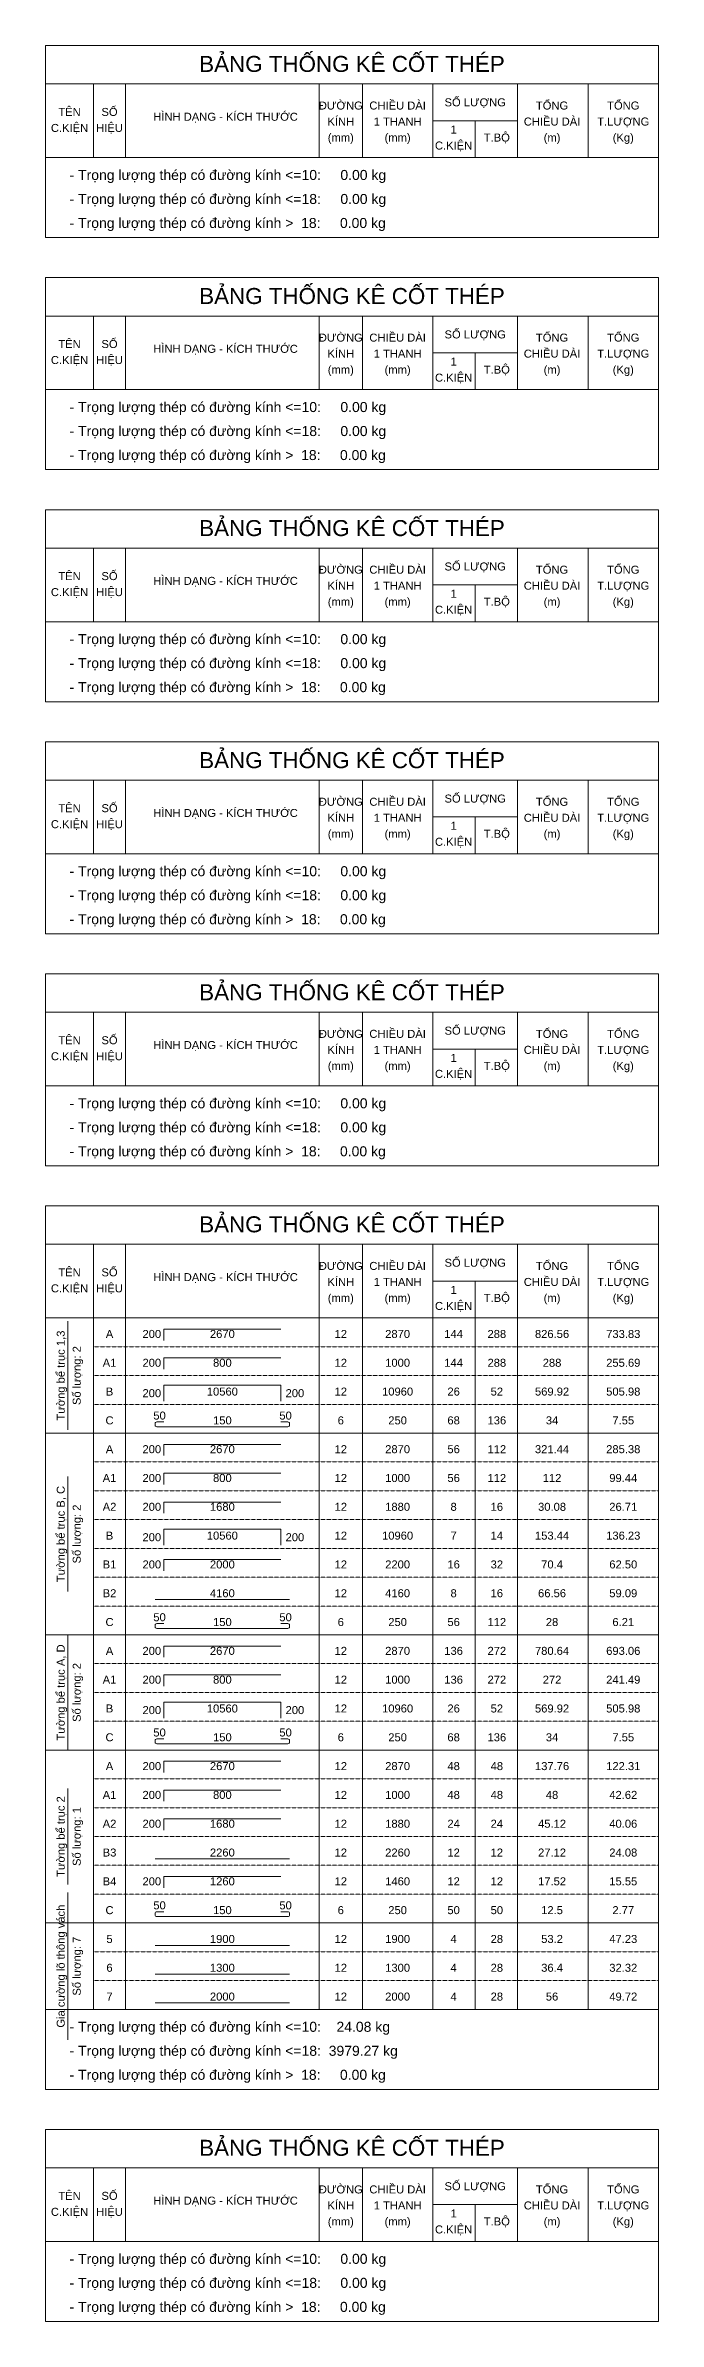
# Model space of a CAD drawing. Header units: inches. Extents: x 0 to 9575, y -312725 to -243725.
# Drawn here: x 0 to 9575, y -312725 to -277175 of the extents above; entities that cross this region are included whole.
import ezdxf
from ezdxf.enums import TextEntityAlignment as Align

# ---------------------------------------------------------------- set-up
doc = ezdxf.new("R2010")
doc.units = ezdxf.units.IN
doc.header["$MEASUREMENT"] = 0
doc.linetypes.add('HIDDENX2', pattern=[0.75, 0.5, -0.25])
for name, color, linetype, lineweight in [('Bao', 2, 'Continuous', 0), ('NetMo', 9, 'HIDDENX2', 0), ('Steel', 4, 'Continuous', 0), ('Text', 2, 'Continuous', 0), ('TextThep', 7, 'Continuous', 0)]:
    doc.layers.add(name, color=color, linetype=linetype, lineweight=lineweight)
doc.styles.add('Hoa', font='micross.ttf')
doc.styles.add('Thuong', font='micross.ttf')

msp = doc.modelspace()

# ---------------------------------------------------------------- linework, layer by layer
at = {"layer": 'Bao'}
for p, q in [((0, -277175), (9575, -277175)), ((0, -277175), (0, -280175)), ((9575, -277175), (9575, -280175)), ((0, -277775), (9575, -277775)), ((750, -277775), (750, -278925)), ((1250, -277775), (1250, -278925)), ((4275, -277775), (4275, -278925)), ((4950, -277775), (4950, -278925)), ((6050, -277775), (6050, -278925)), ((7375, -277775), (7375, -278925)), ((8475, -277775), (8475, -278925)), ((6050, -278350), (7375, -278350)), ((6712.5, -278350), (6712.5, -278925)), ((0, -278925), (9575, -278925)), ((0, -280800), (9575, -280800)), ((0, -280800), (0, -283800)), ((9575, -280800), (9575, -283800)), ((0, -281400), (9575, -281400)), ((750, -281400), (750, -282550)), ((1250, -281400), (1250, -282550)), ((4275, -281400), (4275, -282550)), ((4950, -281400), (4950, -282550)), ((6050, -281400), (6050, -282550)), ((7375, -281400), (7375, -282550)), ((8475, -281400), (8475, -282550)), ((6050, -281975), (7375, -281975)), ((6712.5, -281975), (6712.5, -282550)), ((0, -282550), (9575, -282550)), ((0, -284425), (9575, -284425)), ((0, -284425), (0, -287425)), ((9575, -284425), (9575, -287425)), ((0, -285025), (9575, -285025)), ((750, -285025), (750, -286175)), ((1250, -285025), (1250, -286175)), ((4275, -285025), (4275, -286175)), ((4950, -285025), (4950, -286175)), ((6050, -285025), (6050, -286175)), ((7375, -285025), (7375, -286175)), ((8475, -285025), (8475, -286175)), ((6050, -285600), (7375, -285600)), ((6712.5, -285600), (6712.5, -286175)), ((0, -286175), (9575, -286175)), ((0, -288050), (9575, -288050)), ((0, -288050), (0, -291050)), ((9575, -288050), (9575, -291050)), ((0, -288650), (9575, -288650)), ((750, -288650), (750, -289800)), ((1250, -288650), (1250, -289800)), ((4275, -288650), (4275, -289800)), ((4950, -288650), (4950, -289800)), ((6050, -288650), (6050, -289800)), ((7375, -288650), (7375, -289800)), ((8475, -288650), (8475, -289800)), ((6050, -289225), (7375, -289225)), ((6712.5, -289225), (6712.5, -289800)), ((0, -289800), (9575, -289800)), ((0, -291675), (9575, -291675)), ((0, -291675), (0, -294675)), ((9575, -291675), (9575, -294675)), ((0, -292275), (9575, -292275)), ((750, -292275), (750, -293425)), ((1250, -292275), (1250, -293425)), ((4275, -292275), (4275, -293425)), ((4950, -292275), (4950, -293425)), ((6050, -292275), (6050, -293425)), ((7375, -292275), (7375, -293425)), ((8475, -292275), (8475, -293425)), ((6050, -292850), (7375, -292850)), ((6712.5, -292850), (6712.5, -293425)), ((0, -293425), (9575, -293425)), ((0, -295300), (9575, -295300)), ((0, -295300), (0, -309100)), ((9575, -295300), (9575, -309100)), ((0, -295900), (9575, -295900)), ((750, -295900), (750, -307850)), ((1250, -295900), (1250, -307850)), ((4275, -295900), (4275, -307850)), ((4950, -295900), (4950, -307850)), ((6050, -295900), (6050, -307850)), ((7375, -295900), (7375, -307850)), ((8475, -295900), (8475, -307850)), ((6050, -296475), (7375, -296475)), ((6712.5, -296475), (6712.5, -307850)), ((0, -297050), (9575, -297050)), ((0, -309725), (9575, -309725)), ((0, -309725), (0, -312725)), ((9575, -309725), (9575, -312725)), ((0, -310325), (9575, -310325)), ((750, -310325), (750, -311475)), ((1250, -310325), (1250, -311475)), ((4275, -310325), (4275, -311475)), ((4950, -310325), (4950, -311475)), ((6050, -310325), (6050, -311475)), ((7375, -310325), (7375, -311475)), ((8475, -310325), (8475, -311475)), ((6050, -310900), (7375, -310900)), ((6712.5, -310900), (6712.5, -311475)), ((0, -311475), (9575, -311475))]:
    msp.add_line(p, q, dxfattribs=at)
at = {"layer": 'NetMo'}
for p, q in [((750, -297500), (9575, -297500)), ((750, -297950), (9575, -297950)), ((750, -298400), (9575, -298400)), ((750, -298850), (9575, -298850)), ((750, -299300), (9575, -299300)), ((750, -299750), (9575, -299750)), ((750, -300200), (9575, -300200)), ((750, -300650), (9575, -300650)), ((750, -301100), (9575, -301100)), ((750, -301550), (9575, -301550)), ((750, -302000), (9575, -302000)), ((750, -302450), (9575, -302450)), ((750, -302900), (9575, -302900)), ((750, -303350), (9575, -303350)), ((750, -303800), (9575, -303800)), ((750, -304250), (9575, -304250)), ((750, -304700), (9575, -304700)), ((750, -305150), (9575, -305150)), ((750, -305600), (9575, -305600)), ((750, -306050), (9575, -306050)), ((750, -306500), (9575, -306500)), ((750, -306950), (9575, -306950)), ((750, -307400), (9575, -307400)), ((750, -307850), (9575, -307850))]:
    msp.add_line(p, q, dxfattribs=at)
at = {"layer": 'Steel'}
for points in [[(1850, -297400), (1850, -297225), (3675, -297225)], [(1850, -297850), (1850, -297675), (3675, -297675)], [(1850, -298350), (1850, -298100), (3675, -298100), (3675, -298350)], [(1850, -299200), (1850, -299025), (3675, -299025)], [(1850, -299650), (1850, -299475), (3675, -299475)], [(1850, -300100), (1850, -299925), (3675, -299925)], [(1850, -300600), (1850, -300350), (3675, -300350), (3675, -300600)], [(1850, -301000), (1850, -300825), (3675, -300825)], [(1712.5, -301450), (3812.5, -301450)], [(1850, -302350), (1850, -302175), (3675, -302175)], [(1850, -302800), (1850, -302625), (3675, -302625)], [(1850, -303300), (1850, -303050), (3675, -303050), (3675, -303300)], [(1850, -304150), (1850, -303975), (3675, -303975)], [(1850, -304600), (1850, -304425), (3675, -304425)], [(1850, -305050), (1850, -304875), (3675, -304875)], [(1712.5, -305500), (3812.5, -305500)], [(1850, -305950), (1850, -305775), (3675, -305775)], [(1712.5, -306850), (3812.5, -306850)], [(1712.5, -307300), (3812.5, -307300)], [(1712.5, -307750), (3812.5, -307750)]]:
    msp.add_lwpolyline(points, dxfattribs=at)
for points in [[(1850, -298675), (1737.5, -298675, 0.4142136), (1712.5, -298700), (1712.5, -298725, 0.4142136), (1737.5, -298750), (3787.5, -298750, 0.4142136), (3812.5, -298725), (3812.5, -298700, 0.4142136), (3787.5, -298675), (3675, -298675)], [(1850, -301825), (1737.5, -301825, 0.4142136), (1712.5, -301850), (1712.5, -301875, 0.4142136), (1737.5, -301900), (3787.5, -301900, 0.4142136), (3812.5, -301875), (3812.5, -301850, 0.4142136), (3787.5, -301825), (3675, -301825)], [(1850, -303625), (1737.5, -303625, 0.4142136), (1712.5, -303650), (1712.5, -303675, 0.4142136), (1737.5, -303700), (3787.5, -303700, 0.4142136), (3812.5, -303675), (3812.5, -303650, 0.4142136), (3787.5, -303625), (3675, -303625)], [(1850, -306325), (1737.5, -306325, 0.4142136), (1712.5, -306350), (1712.5, -306375, 0.4142136), (1737.5, -306400), (3787.5, -306400, 0.4142136), (3812.5, -306375), (3812.5, -306350, 0.4142136), (3787.5, -306325), (3675, -306325)]]:
    msp.add_lwpolyline(points, format="xyb", dxfattribs=at)
at = {"layer": 'Text'}
for p, q in [((0, -278925), (9575, -278925)), ((0, -280175), (9575, -280175)), ((0, -282550), (9575, -282550)), ((0, -283800), (9575, -283800)), ((0, -286175), (9575, -286175)), ((0, -287425), (9575, -287425)), ((0, -289800), (9575, -289800)), ((0, -291050), (9575, -291050)), ((0, -293425), (9575, -293425)), ((0, -294675), (9575, -294675)), ((350, -298800), (350, -297100)), ((0, -298850), (9575, -298850)), ((350, -301325), (350, -299525)), ((0, -302000), (9575, -302000)), ((350, -303800), (350, -302000)), ((0, -303800), (9575, -303800)), ((350, -305900), (350, -304400)), ((350, -308325), (350, -306025)), ((0, -306500), (9575, -306500)), ((0, -307850), (9575, -307850)), ((0, -307850), (9575, -307850)), ((0, -309100), (9575, -309100)), ((0, -311475), (9575, -311475)), ((0, -312725), (9575, -312725))]:
    msp.add_line(p, q, dxfattribs=at)

# ---------------------------------------------------------------- texts
at = {"layer": 'Text', "color": 4, "style": 'Hoa'}
for p in [(4787.5, -277587.5), (4787.5, -281212.5), (4787.5, -284837.5), (4787.5, -288462.5), (4787.5, -292087.5), (4787.5, -295712.5), (4787.5, -310137.5)]:
    msp.add_text('BẢNG THỐNG KÊ CỐT THÉP', height=250, dxfattribs=at).set_placement(p, align=Align.CENTER)
at = {"layer": 'Text'}
for s, style, p in [('SỐ LƯỢNG', 'Hoa', (6712.5, -278125)), ('TÊN', 'Hoa', (375, -278275)), ('SỐ', 'Hoa', (1000, -278275)), ('HÌNH DẠNG - KÍCH THƯỚC', 'Hoa', (2812.5, -278350)), ('ĐƯỜNG', 'Hoa', (4612.5, -278175)), ('KÍNH', 'Hoa', (4612.5, -278425)), ('CHIỀU DÀI', 'Hoa', (5500, -278175)), ('1 THANH', 'Hoa', (5500, -278425)), ('CHIỀU DÀI', 'Hoa', (7912.5, -278425)), ('TỔNG', 'Hoa', (7912.5, -278175)), ('T.LƯỢNG', 'Hoa', (9025, -278425)), ('TỔNG', 'Hoa', (9025, -278175)), ('C.KIỆN', 'Hoa', (375, -278525)), ('HIỆU', 'Hoa', (1000, -278525)), ('(mm)', 'Thuong', (4612.5, -278675)), ('(mm)', 'Thuong', (5500, -278675)), ('C.KIỆN', 'Hoa', (6375, -278800)), ('1', 'Hoa', (6375, -278550)), ('T.BỘ', 'Hoa', (7050, -278675)), ('(m)', 'Thuong', (7912.5, -278675)), ('(Kg)', 'Thuong', (9025, -278675)), ('TÊN', 'Hoa', (375, -281900)), ('SỐ', 'Hoa', (1000, -281900)), ('HÌNH DẠNG - KÍCH THƯỚC', 'Hoa', (2812.5, -281975)), ('ĐƯỜNG', 'Hoa', (4612.5, -281800)), ('KÍNH', 'Hoa', (4612.5, -282050)), ('CHIỀU DÀI', 'Hoa', (5500, -281800)), ('SỐ LƯỢNG', 'Hoa', (6712.5, -281750)), ('CHIỀU DÀI', 'Hoa', (7912.5, -282050)), ('TỔNG', 'Hoa', (7912.5, -281800)), ('TỔNG', 'Hoa', (9025, -281800)), ('C.KIỆN', 'Hoa', (375, -282150)), ('HIỆU', 'Hoa', (1000, -282150)), ('(mm)', 'Thuong', (4612.5, -282300)), ('1 THANH', 'Hoa', (5500, -282050)), ('(mm)', 'Thuong', (5500, -282300)), ('C.KIỆN', 'Hoa', (6375, -282425)), ('1', 'Hoa', (6375, -282175)), ('T.BỘ', 'Hoa', (7050, -282300)), ('(m)', 'Thuong', (7912.5, -282300)), ('T.LƯỢNG', 'Hoa', (9025, -282050)), ('(Kg)', 'Thuong', (9025, -282300)), ('TÊN', 'Hoa', (375, -285525)), ('SỐ', 'Hoa', (1000, -285525)), ('HÌNH DẠNG - KÍCH THƯỚC', 'Hoa', (2812.5, -285600)), ('ĐƯỜNG', 'Hoa', (4612.5, -285425)), ('CHIỀU DÀI', 'Hoa', (5500, -285425)), ('SỐ LƯỢNG', 'Hoa', (6712.5, -285375)), ('TỔNG', 'Hoa', (7912.5, -285425)), ('TỔNG', 'Hoa', (9025, -285425)), ('C.KIỆN', 'Hoa', (375, -285775)), ('HIỆU', 'Hoa', (1000, -285775)), ('KÍNH', 'Hoa', (4612.5, -285675)), ('(mm)', 'Thuong', (4612.5, -285925)), ('1 THANH', 'Hoa', (5500, -285675)), ('(mm)', 'Thuong', (5500, -285925)), ('1', 'Hoa', (6375, -285800)), ('T.BỘ', 'Hoa', (7050, -285925)), ('CHIỀU DÀI', 'Hoa', (7912.5, -285675)), ('(m)', 'Thuong', (7912.5, -285925)), ('T.LƯỢNG', 'Hoa', (9025, -285675)), ('(Kg)', 'Thuong', (9025, -285925)), ('C.KIỆN', 'Hoa', (6375, -286050)), ('TÊN', 'Hoa', (375, -289150)), ('SỐ', 'Hoa', (1000, -289150)), ('ĐƯỜNG', 'Hoa', (4612.5, -289050)), ('CHIỀU DÀI', 'Hoa', (5500, -289050)), ('SỐ LƯỢNG', 'Hoa', (6712.5, -289000)), ('TỔNG', 'Hoa', (7912.5, -289050)), ('TỔNG', 'Hoa', (9025, -289050)), ('C.KIỆN', 'Hoa', (375, -289400)), ('HIỆU', 'Hoa', (1000, -289400)), ('HÌNH DẠNG - KÍCH THƯỚC', 'Hoa', (2812.5, -289225)), ('KÍNH', 'Hoa', (4612.5, -289300)), ('1 THANH', 'Hoa', (5500, -289300)), ('1', 'Hoa', (6375, -289425)), ('CHIỀU DÀI', 'Hoa', (7912.5, -289300)), ('T.LƯỢNG', 'Hoa', (9025, -289300)), ('(mm)', 'Thuong', (4612.5, -289550)), ('(mm)', 'Thuong', (5500, -289550)), ('C.KIỆN', 'Hoa', (6375, -289675)), ('T.BỘ', 'Hoa', (7050, -289550)), ('(m)', 'Thuong', (7912.5, -289550)), ('(Kg)', 'Thuong', (9025, -289550)), ('ĐƯỜNG', 'Hoa', (4612.5, -292675)), ('CHIỀU DÀI', 'Hoa', (5500, -292675)), ('SỐ LƯỢNG', 'Hoa', (6712.5, -292625)), ('TỔNG', 'Hoa', (7912.5, -292675)), ('TỔNG', 'Hoa', (9025, -292675)), ('C.KIỆN', 'Hoa', (375, -293025)), ('TÊN', 'Hoa', (375, -292775)), ('HIỆU', 'Hoa', (1000, -293025)), ('SỐ', 'Hoa', (1000, -292775)), ('HÌNH DẠNG - KÍCH THƯỚC', 'Hoa', (2812.5, -292850)), ('KÍNH', 'Hoa', (4612.5, -292925)), ('1 THANH', 'Hoa', (5500, -292925)), ('1', 'Hoa', (6375, -293050)), ('CHIỀU DÀI', 'Hoa', (7912.5, -292925)), ('T.LƯỢNG', 'Hoa', (9025, -292925)), ('(mm)', 'Thuong', (4612.5, -293175)), ('(mm)', 'Thuong', (5500, -293175)), ('C.KIỆN', 'Hoa', (6375, -293300)), ('T.BỘ', 'Hoa', (7050, -293175)), ('(m)', 'Thuong', (7912.5, -293175)), ('(Kg)', 'Thuong', (9025, -293175)), ('SỐ LƯỢNG', 'Hoa', (6712.5, -296250)), ('TÊN', 'Hoa', (375, -296400)), ('SỐ', 'Hoa', (1000, -296400)), ('HÌNH DẠNG - KÍCH THƯỚC', 'Hoa', (2812.5, -296475)), ('ĐƯỜNG', 'Hoa', (4612.5, -296300)), ('KÍNH', 'Hoa', (4612.5, -296550)), ('CHIỀU DÀI', 'Hoa', (5500, -296300)), ('1 THANH', 'Hoa', (5500, -296550)), ('CHIỀU DÀI', 'Hoa', (7912.5, -296550)), ('TỔNG', 'Hoa', (7912.5, -296300)), ('T.LƯỢNG', 'Hoa', (9025, -296550)), ('TỔNG', 'Hoa', (9025, -296300)), ('C.KIỆN', 'Hoa', (375, -296650)), ('HIỆU', 'Hoa', (1000, -296650)), ('(mm)', 'Thuong', (4612.5, -296800)), ('(mm)', 'Thuong', (5500, -296800)), ('C.KIỆN', 'Hoa', (6375, -296925)), ('1', 'Hoa', (6375, -296675)), ('T.BỘ', 'Hoa', (7050, -296800)), ('(m)', 'Thuong', (7912.5, -296800)), ('(Kg)', 'Thuong', (9025, -296800)), ('TÊN', 'Hoa', (375, -310825)), ('SỐ', 'Hoa', (1000, -310825)), ('ĐƯỜNG', 'Hoa', (4612.5, -310725)), ('CHIỀU DÀI', 'Hoa', (5500, -310725)), ('SỐ LƯỢNG', 'Hoa', (6712.5, -310675)), ('TỔNG', 'Hoa', (7912.5, -310725)), ('TỔNG', 'Hoa', (9025, -310725)), ('C.KIỆN', 'Hoa', (375, -311075)), ('HIỆU', 'Hoa', (1000, -311075)), ('HÌNH DẠNG - KÍCH THƯỚC', 'Hoa', (2812.5, -310900)), ('KÍNH', 'Hoa', (4612.5, -310975)), ('1 THANH', 'Hoa', (5500, -310975)), ('1', 'Hoa', (6375, -311100)), ('CHIỀU DÀI', 'Hoa', (7912.5, -310975)), ('T.LƯỢNG', 'Hoa', (9025, -310975)), ('(mm)', 'Thuong', (4612.5, -311225)), ('(mm)', 'Thuong', (5500, -311225)), ('C.KIỆN', 'Hoa', (6375, -311350)), ('T.BỘ', 'Hoa', (7050, -311225)), ('(m)', 'Thuong', (7912.5, -311225)), ('(Kg)', 'Thuong', (9025, -311225))]:
    msp.add_text(s, height=125, dxfattribs=dict(at, style=style)).set_placement(p, align=Align.CENTER)
at = {"layer": 'Text', "style": 'Hoa'}
for s, p in [('- Trọng lượng thép có đường kính <=10:     0.00 kg', (375, -279275)), ('- Trọng lượng thép có đường kính <=18:     0.00 kg', (375, -279650)), ('- Trọng lượng thép có đường kính >  18:     0.00 kg', (375, -280025)), ('- Trọng lượng thép có đường kính <=10:     0.00 kg', (375, -282900)), ('- Trọng lượng thép có đường kính <=18:     0.00 kg', (375, -283275)), ('- Trọng lượng thép có đường kính >  18:     0.00 kg', (375, -283650)), ('- Trọng lượng thép có đường kính <=10:     0.00 kg', (375, -286525)), ('- Trọng lượng thép có đường kính <=18:     0.00 kg', (375, -286900)), ('- Trọng lượng thép có đường kính >  18:     0.00 kg', (375, -287275)), ('- Trọng lượng thép có đường kính <=10:     0.00 kg', (375, -290150)), ('- Trọng lượng thép có đường kính <=18:     0.00 kg', (375, -290525)), ('- Trọng lượng thép có đường kính >  18:     0.00 kg', (375, -290900)), ('- Trọng lượng thép có đường kính <=10:     0.00 kg', (375, -293775)), ('- Trọng lượng thép có đường kính <=18:     0.00 kg', (375, -294150)), ('- Trọng lượng thép có đường kính >  18:     0.00 kg', (375, -294525)), ('- Trọng lượng thép có đường kính <=10:    24.08 kg', (375, -308200)), ('- Trọng lượng thép có đường kính <=18:  3979.27 kg', (375, -308575)), ('- Trọng lượng thép có đường kính >  18:     0.00 kg', (375, -308950)), ('- Trọng lượng thép có đường kính <=10:     0.00 kg', (375, -311825)), ('- Trọng lượng thép có đường kính <=18:     0.00 kg', (375, -312200)), ('- Trọng lượng thép có đường kính >  18:     0.00 kg', (375, -312575))]:
    msp.add_text(s, height=156.25, dxfattribs=at).set_placement(p)
for s, p in [('Tường bể trục 1,3', (300, -297950)), ('Số lượng: 2', (550, -297950)), ('Tường bể trục B, C', (300, -300425)), ('Số lượng: 2', (550, -300425)), ('Tường bể trục A, D', (300, -302900)), ('Số lượng: 2', (550, -302900)), ('Tường bể trục 2', (300, -305150)), ('Số lượng: 1', (550, -305150)), ('Gia cường lõ thông vách', (300, -307175)), ('Số lượng: 7', (550, -307175))]:
    msp.add_text(s, height=125, rotation=90.00021, dxfattribs=at).set_placement(p, align=Align.CENTER)
at = {"layer": 'TextThep', "style": 'Hoa'}
for s, p in [('A', (1000, -297400)), ('2670', (2762.5, -297400)), ('12', (4612.5, -297400)), ('A1', (1000, -297850)), ('800', (2762.5, -297850)), ('12', (4612.5, -297850)), ('B', (1000, -298300)), ('10560', (2762.5, -298300)), ('12', (4612.5, -298300)), ('C', (1000, -298750)), ('50', (1781.2, -298675)), ('150', (2762.5, -298750)), ('50', (3750, -298675)), ('6', (4612.5, -298750)), ('A', (1000, -299200)), ('2670', (2762.5, -299200)), ('12', (4612.5, -299200)), ('A1', (1000, -299650)), ('800', (2762.5, -299650)), ('12', (4612.5, -299650)), ('A2', (1000, -300100)), ('1680', (2762.5, -300100)), ('12', (4612.5, -300100)), ('B', (1000, -300550)), ('10560', (2762.5, -300550)), ('12', (4612.5, -300550)), ('B1', (1000, -301000)), ('2000', (2762.5, -301000)), ('12', (4612.5, -301000)), ('B2', (1000, -301450)), ('4160', (2762.5, -301450)), ('12', (4612.5, -301450)), ('4160', (5500, -301450)), ('8', (6375, -301450)), ('16', (7050, -301450)), ('66.56', (7912.5, -301450)), ('59.09', (9025, -301450)), ('C', (1000, -301900)), ('50', (1781.2, -301825)), ('150', (2762.5, -301900)), ('50', (3750, -301825)), ('6', (4612.5, -301900)), ('A', (1000, -302350)), ('2670', (2762.5, -302350)), ('12', (4612.5, -302350)), ('A1', (1000, -302800)), ('800', (2762.5, -302800)), ('12', (4612.5, -302800)), ('B', (1000, -303250)), ('10560', (2762.5, -303250)), ('12', (4612.5, -303250)), ('C', (1000, -303700)), ('50', (1781.2, -303625)), ('150', (2762.5, -303700)), ('50', (3750, -303625)), ('6', (4612.5, -303700)), ('A', (1000, -304150)), ('2670', (2762.5, -304150)), ('12', (4612.5, -304150)), ('A1', (1000, -304600)), ('800', (2762.5, -304600)), ('12', (4612.5, -304600)), ('A2', (1000, -305050)), ('1680', (2762.5, -305050)), ('12', (4612.5, -305050)), ('B3', (1000, -305500)), ('2260', (2762.5, -305500)), ('12', (4612.5, -305500)), ('2260', (5500, -305500)), ('12', (6375, -305500)), ('12', (7050, -305500)), ('27.12', (7912.5, -305500)), ('24.08', (9025, -305500)), ('B4', (1000, -305950)), ('1260', (2762.5, -305950)), ('12', (4612.5, -305950)), ('C', (1000, -306400)), ('50', (1781.2, -306325)), ('150', (2762.5, -306400)), ('50', (3750, -306325)), ('6', (4612.5, -306400)), ('5', (1000, -306850)), ('1900', (2762.5, -306850)), ('12', (4612.5, -306850)), ('1900', (5500, -306850)), ('4', (6375, -306850)), ('28', (7050, -306850)), ('53.2', (7912.5, -306850)), ('47.23', (9025, -306850)), ('6', (1000, -307300)), ('1300', (2762.5, -307300)), ('12', (4612.5, -307300)), ('1300', (5500, -307300)), ('4', (6375, -307300)), ('28', (7050, -307300)), ('36.4', (7912.5, -307300)), ('32.32', (9025, -307300)), ('7', (1000, -307750)), ('2000', (2762.5, -307750)), ('12', (4612.5, -307750)), ('2000', (5500, -307750)), ('4', (6375, -307750)), ('28', (7050, -307750)), ('56', (7912.5, -307750)), ('49.72', (9025, -307750))]:
    msp.add_text(s, height=125, dxfattribs=at).set_placement(p, align=Align.BOTTOM_CENTER)
for p in [(1806.2, -297400), (1806.2, -297850), (1806.2, -298325), (1806.2, -299200), (1806.2, -299650), (1806.2, -300100), (1806.2, -300575), (1806.2, -301000), (1806.2, -302350), (1806.2, -302800), (1806.2, -303275), (1806.2, -304150), (1806.2, -304600), (1806.2, -305050), (1806.2, -305950)]:
    msp.add_text('200', height=125, dxfattribs=at).set_placement(p, align=Align.BOTTOM_RIGHT)
at = {"layer": 'TextThep', "color": 7, "style": 'Hoa'}
for s, p in [('2870', (5500, -297400)), ('144', (6375, -297400)), ('288', (7050, -297400)), ('826.56', (7912.5, -297400)), ('733.83', (9025, -297400)), ('1000', (5500, -297850)), ('144', (6375, -297850)), ('288', (7050, -297850)), ('288', (7912.5, -297850)), ('255.69', (9025, -297850)), ('10960', (5500, -298300)), ('26', (6375, -298300)), ('52', (7050, -298300)), ('569.92', (7912.5, -298300)), ('505.98', (9025, -298300)), ('250', (5500, -298750)), ('68', (6375, -298750)), ('136', (7050, -298750)), ('34', (7912.5, -298750)), ('7.55', (9025, -298750)), ('2870', (5500, -299200)), ('56', (6375, -299200)), ('112', (7050, -299200)), ('321.44', (7912.5, -299200)), ('285.38', (9025, -299200)), ('1000', (5500, -299650)), ('56', (6375, -299650)), ('112', (7050, -299650)), ('112', (7912.5, -299650)), ('99.44', (9025, -299650)), ('1880', (5500, -300100)), ('8', (6375, -300100)), ('16', (7050, -300100)), ('30.08', (7912.5, -300100)), ('26.71', (9025, -300100)), ('10960', (5500, -300550)), ('7', (6375, -300550)), ('14', (7050, -300550)), ('153.44', (7912.5, -300550)), ('136.23', (9025, -300550)), ('2200', (5500, -301000)), ('16', (6375, -301000)), ('32', (7050, -301000)), ('70.4', (7912.5, -301000)), ('62.50', (9025, -301000)), ('250', (5500, -301900)), ('56', (6375, -301900)), ('112', (7050, -301900)), ('28', (7912.5, -301900)), ('6.21', (9025, -301900)), ('2870', (5500, -302350)), ('136', (6375, -302350)), ('272', (7050, -302350)), ('780.64', (7912.5, -302350)), ('693.06', (9025, -302350)), ('1000', (5500, -302800)), ('136', (6375, -302800)), ('272', (7050, -302800)), ('272', (7912.5, -302800)), ('241.49', (9025, -302800)), ('10960', (5500, -303250)), ('26', (6375, -303250)), ('52', (7050, -303250)), ('569.92', (7912.5, -303250)), ('505.98', (9025, -303250)), ('250', (5500, -303700)), ('68', (6375, -303700)), ('136', (7050, -303700)), ('34', (7912.5, -303700)), ('7.55', (9025, -303700)), ('2870', (5500, -304150)), ('48', (6375, -304150)), ('48', (7050, -304150)), ('137.76', (7912.5, -304150)), ('122.31', (9025, -304150)), ('1000', (5500, -304600)), ('48', (6375, -304600)), ('48', (7050, -304600)), ('48', (7912.5, -304600)), ('42.62', (9025, -304600)), ('1880', (5500, -305050)), ('24', (6375, -305050)), ('24', (7050, -305050)), ('45.12', (7912.5, -305050)), ('40.06', (9025, -305050)), ('1460', (5500, -305950)), ('12', (6375, -305950)), ('12', (7050, -305950)), ('17.52', (7912.5, -305950)), ('15.55', (9025, -305950)), ('250', (5500, -306400)), ('50', (6375, -306400)), ('50', (7050, -306400)), ('12.5', (7912.5, -306400)), ('2.77', (9025, -306400))]:
    msp.add_text(s, height=125, dxfattribs=at).set_placement(p, align=Align.BOTTOM_CENTER)
at = {"layer": 'TextThep', "style": 'Hoa'}
for p in [(3750, -298325), (3750, -300575), (3750, -303275)]:
    msp.add_text('200', height=125, dxfattribs=at).set_placement(p, align=Align.BOTTOM_LEFT)

doc.saveas('drawing.dxf')
